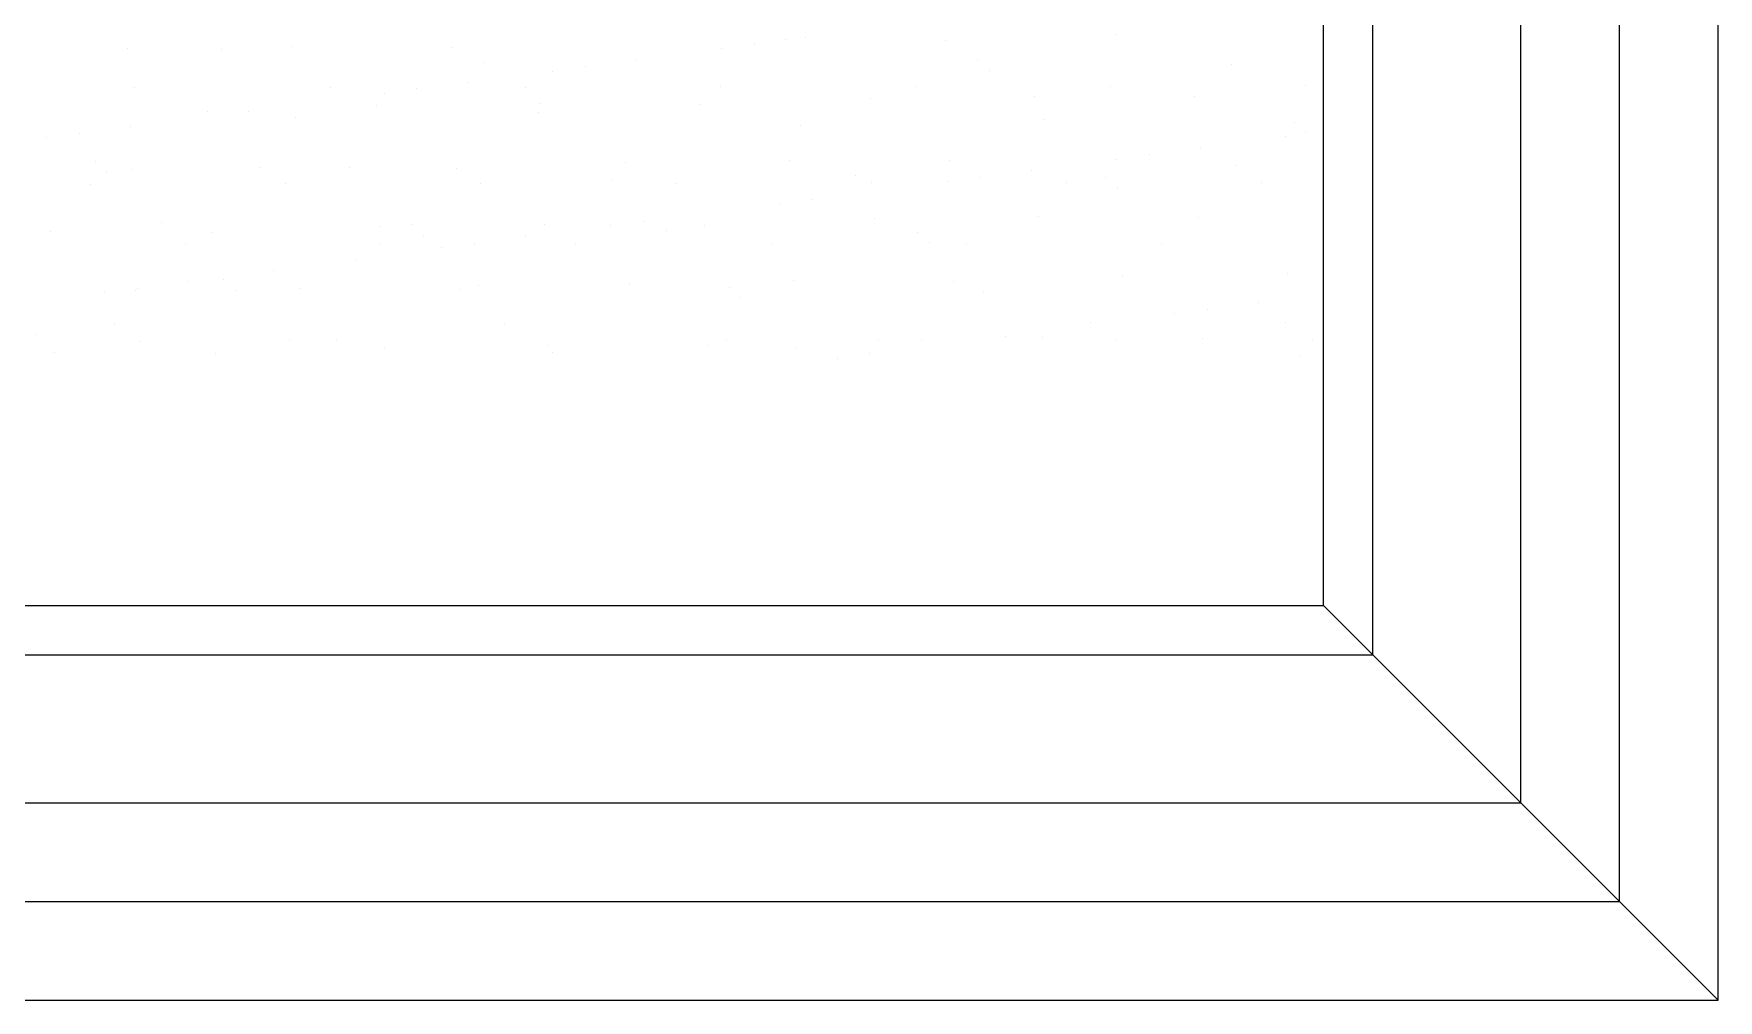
# Model space of a CAD drawing. Header units: inches. Extents: x 3 to 45, y 10.7 to 35.5.
# Drawn here: x 35.5044 to 35.7775, y 31.0979 to 31.2545 of the extents above; entities that cross this region are included whole.
import ezdxf

# ---------------------------------------------------------------- set-up
doc = ezdxf.new("R2010")
doc.units = ezdxf.units.IN
doc.header["$MEASUREMENT"] = 0
doc.layers.add('02', color=2, linetype='Continuous')
doc.layers.add('4', color=4, linetype='Continuous')

msp = doc.modelspace()

# ---------------------------------------------------------------- linework, layer by layer
at = {"layer": '02'}
for p, q in [((35.67973341931629, 31.25447203813379), (35.67973341931629, 31.25447203813379)), ((35.5196814368157, 31.25206560271177), (35.5196814368157, 31.25206560271177)), ((35.53487120823975, 31.25194928939887), (35.53487120823975, 31.25194928939887)), ((35.546276162486, 31.25240482512887), (35.546276162486, 31.25240482512887)), ((35.5722663529361, 31.25228017132754), (35.5722663529361, 31.25228017132754)), ((35.6159542731386, 31.25206932418947), (35.6159542731386, 31.25206932418947)), ((35.62124263994902, 31.25276555089654), (35.62124263994902, 31.25276555089654)), ((35.6263021537945, 31.2536080428326), (35.6263021537945, 31.2536080428326)), ((35.62950256535824, 31.25385299071054), (35.62950256535824, 31.25385299071054)), ((35.6522923442446, 31.25348338903128), (35.6522923442446, 31.25348338903128)), ((35.5773986467304, 31.24988406791086), (35.5773986467304, 31.24988406791086)), ((35.59389422833029, 31.24916506419682), (35.59389422833029, 31.24916506419682)), ((35.60215415373951, 31.25025250401082), (35.60215415373951, 31.25025250401082)), ((35.65743472938466, 31.25035250260403), (35.65743472938466, 31.25035250260403)), ((35.659307413842, 31.2486365034783), (35.659307413842, 31.2486365034783)), ((35.69868874246295, 31.2494541605192), (35.69868874246295, 31.2494541605192)), ((35.57480574212077, 31.2466520173111), (35.57480574212077, 31.2466520173111)), ((35.58860586140345, 31.24846883748974), (35.58860586140345, 31.24846883748974)), ((35.61576249437913, 31.24589705475224), (35.61576249437913, 31.24589705475224)), ((35.64740218919742, 31.245954542137), (35.64740218919742, 31.245954542137)), ((35.67904188401572, 31.24601202953632), (35.67904188401572, 31.24601202953632)), ((35.71068157883401, 31.24606951692109), (35.71068157883401, 31.24606951692109)), ((35.52084340992424, 31.24572459259794), (35.52084340992424, 31.24572459259794)), ((35.55248310474254, 31.24578207998271), (35.55248310474254, 31.24578207998271)), ((35.56125744978472, 31.24486835079002), (35.56125744978472, 31.24486835079002)), ((35.56654581671155, 31.2455645774971), (35.56654581671155, 31.2455645774971)), ((35.58412279956083, 31.24583956736747), (35.58412279956083, 31.24583956736747)), ((35.58660916436038, 31.24321816923471), (35.58660916436038, 31.24321816923471)), ((35.64004042988218, 31.2440821645359), (35.64004042988218, 31.2440821645359)), ((35.66663515566889, 31.244421386953), (35.66663515566889, 31.244421386953)), ((35.69262534611899, 31.24429673315167), (35.69262534611899, 31.24429673315167)), ((35.5325733636184, 31.24189029772966), (35.5325733636184, 31.24189029772966)), ((35.53919740509282, 31.24196409081192), (35.53919740509282, 31.24196409081192)), ((35.54685638867359, 31.2409668949767), (35.54685638867359, 31.2409668949767)), ((35.56001443869009, 31.24287894683217), (35.56001443869009, 31.24287894683217)), ((35.58623771729454, 31.24178455203215), (35.58623771729454, 31.24178455203215)), ((35.61259935481048, 31.24309351543339), (35.61259935481048, 31.24309351543339)), ((35.66814648440614, 31.24053698759959), (35.66814648440614, 31.24053698759959)), ((35.51184899347409, 31.2383636041122), (35.51184899347409, 31.2383636041122)), ((35.52010891888331, 31.2394510439262), (35.52010891888331, 31.2394510439262)), ((35.62876515578519, 31.23971933054414), (35.62876515578519, 31.23971933054414)), ((35.70736698828678, 31.2377982669495), (35.70736698828678, 31.2377982669495)), ((35.70880123843945, 31.24018776523731), (35.70880123843945, 31.24018776523731)), ((35.71067392289679, 31.23847176611158), (35.71067392289679, 31.23847176611158)), ((35.50656062654726, 31.23766737740512), (35.50656062654726, 31.23766737740512)), ((35.6935668690041, 31.23598144677085), (35.6935668690041, 31.23598144677085)), ((35.51444144615944, 31.23376572118282), (35.51444144615944, 31.23376572118282)), ((35.52032144925597, 31.23248907321973), (35.52032144925597, 31.23248907321973)), ((35.54098022413946, 31.23289602714791), (35.54098022413946, 31.23289602714791)), ((35.55569545923773, 31.23286737909799), (35.55569545923773, 31.23286737909799)), ((35.57290636549278, 31.2327036418355), (35.57290636549278, 31.2327036418355)), ((35.60034744056448, 31.23369229093801), (35.60034744056448, 31.23369229093801)), ((35.62694216623477, 31.23403151334056), (35.62694216623477, 31.23403151334056)), ((35.65293235668487, 31.23390685953924), (35.65293235668487, 31.23390685953924)), ((35.66621845738537, 31.23238096008568), (35.66621845738537, 31.23238096008568)), ((35.68001857666805, 31.23419778024978), (35.68001857666805, 31.23419778024978)), ((35.68530694359488, 31.23489400697141), (35.68530694359488, 31.23489400697141)), ((35.69917869823094, 31.23318346408628), (35.69917869823094, 31.23318346408628)), ((35.51362495787016, 31.23010905774568), (35.51362495787016, 31.23010905774568)), ((35.51631413050036, 31.23204972205709), (35.51631413050036, 31.23204972205709)), ((35.54526465268846, 31.23016654513045), (35.54526465268846, 31.23016654513045)), ((35.57690434750675, 31.23022403252977), (35.57690434750675, 31.23022403252977)), ((35.59822289772838, 31.23080215760998), (35.59822289772838, 31.23080215760998)), ((35.60854404232505, 31.23028151991453), (35.60854404232505, 31.23028151991453)), ((35.63760422634932, 31.23161981466543), (35.63760422634932, 31.23161981466543)), ((35.64018373714335, 31.2303390072993), (35.64018373714335, 31.2303390072993)), ((35.65267016504932, 31.2305972935646), (35.65267016504932, 31.2305972935646)), ((35.65795853197615, 31.23129352027168), (35.65795853197615, 31.23129352027168)), ((35.67182343196164, 31.23039649468406), (35.67182343196164, 31.23039649468406)), ((35.67825898038264, 31.23127059230315), (35.67825898038264, 31.23127059230315)), ((35.68013166483998, 31.22955459317742), (35.68013166483998, 31.22955459317742)), ((35.70346312666352, 31.23045398206883), (35.70346312666352, 31.23045398206883)), ((35.62532175343058, 31.22699680686488), (35.62532175343058, 31.22699680686488)), ((35.630610120241, 31.22769303357196), (35.630610120241, 31.22769303357196)), ((35.60326170862227, 31.22409254687223), (35.60326170862227, 31.22409254687223)), ((35.64068044243886, 31.22450563504386), (35.64068044243886, 31.22450563504386)), ((35.66727516810916, 31.2248448574464), (35.66727516810916, 31.2248448574464)), ((35.69326535867567, 31.22472020365963), (35.69326535867567, 31.22472020365963)), ((35.50722318560857, 31.22243842202439), (35.50722318560857, 31.22243842202439)), ((35.5251532010645, 31.22395020616382), (35.5251532010645, 31.22395020616382)), ((35.53321337617508, 31.22231376823762), (35.53321337617508, 31.22231376823762)), ((35.56065445113036, 31.22330241734013), (35.56065445113036, 31.22330241734013)), ((35.56580795509781, 31.2236009838161), (35.56580795509781, 31.2236009838161)), ((35.56768063955515, 31.22188498469037), (35.56768063955515, 31.22188498469037)), ((35.58417322241276, 31.22157949998651), (35.58417322241276, 31.22157949998651)), ((35.58724917691707, 31.22364163974267), (35.58724917691707, 31.22364163974267)), ((35.59797334181185, 31.22339632016515), (35.59797334181185, 31.22339632016515)), ((35.6070619681761, 31.22270264173126), (35.6070619681761, 31.22270264173126)), ((35.61323936736717, 31.22351698594135), (35.61323936736717, 31.22351698594135)), ((35.64771672220941, 31.22235341938354), (35.64771672220941, 31.22235341938354)), ((35.52904890057671, 31.22028292250612), (35.52904890057671, 31.22028292250612)), ((35.56068859539501, 31.22034040990544), (35.56068859539501, 31.22034040990544)), ((35.5706249300767, 31.21979583346543), (35.5706249300767, 31.21979583346543)), ((35.57591329700354, 31.22049206017251), (35.57591329700354, 31.22049206017251)), ((35.5923282902133, 31.2203978972902), (35.5923282902133, 31.2203978972902)), ((35.6239679850316, 31.22045538467497), (35.6239679850316, 31.22045538467497)), ((35.64958940666675, 31.22063742024325), (35.64958940666675, 31.22063742024325)), ((35.65560767984989, 31.22051287205973), (35.65560767984989, 31.22051287205973)), ((35.68724737466819, 31.2205703594445), (35.68724737466819, 31.2205703594445)), ((35.54327651845797, 31.2161953467657), (35.54327651845797, 31.2161953467657)), ((35.55682481079403, 31.21797901330133), (35.55682481079403, 31.21797901330133)), ((35.52121647376607, 31.21329108678761), (35.52121647376607, 31.21329108678761)), ((35.52947639917529, 31.21437852660161), (35.52947639917529, 31.21437852660161)), ((35.535265697041, 31.21468381088194), (35.535265697041, 31.21468381088194)), ((35.54755618748295, 31.21325176614478), (35.54755618748295, 31.21325176614478)), ((35.57354637804947, 31.21312711234346), (35.57354637804947, 31.21312711234346)), ((35.57651971011929, 31.21378546881165), (35.57651971011929, 31.21378546881165)), ((35.60098745312116, 31.21411576144597), (35.60098745312116, 31.21411576144597)), ((35.6171744641526, 31.21343624644938), (35.6171744641526, 31.21343624644938)), ((35.62758217879146, 31.21445498384852), (35.62758217879146, 31.21445498384852)), ((35.65357236924156, 31.21433033004719), (35.65357236924156, 31.21433033004719)), ((35.68101344431325, 31.2153189791497), (35.68101344431325, 31.2153189791497)), ((35.70760816998354, 31.2156582015668), (35.70760816998354, 31.2156582015668)), ((35.51592810683924, 31.21259486008053), (35.51592810683924, 31.21259486008053)), ((35.52096146181266, 31.21291254372769), (35.52096146181266, 31.21291254372769)), ((35.53713838149834, 31.2129678117562), (35.53713838149834, 31.2129678117562)), ((35.61904714860994, 31.21172024732364), (35.61904714860994, 31.21172024732364)), ((35.65842847723088, 31.21253790436454), (35.65842847723088, 31.21253790436454)), ((35.70293434929609, 31.21090892944627), (35.70293434929609, 31.21090892944627)), ((35.67574449406511, 31.2076843066097), (35.67574449406511, 31.2076843066097)), ((35.68938605696003, 31.20912526292519), (35.68938605696003, 31.20912526292519)), ((35.69467442388687, 31.20982148963227), (35.69467442388687, 31.20982148963227)), ((35.70738418888341, 31.20774179399446), (35.70738418888341, 31.20774179399446)), ((35.50472343898419, 31.20576663794778), (35.50472343898419, 31.20576663794778)), ((35.51754601997364, 31.20739686967132), (35.51754601997364, 31.20739686967132)), ((35.58082540961023, 31.2075118444554), (35.58082540961023, 31.2075118444554)), ((35.64132045499555, 31.20492910555182), (35.64132045499555, 31.20492910555182)), ((35.6620376453413, 31.20552477624001), (35.6620376453413, 31.20552477624001)), ((35.66791518066584, 31.20526832795436), (35.66791518066584, 31.20526832795436)), ((35.68002892261411, 31.20495482460679), (35.68002892261411, 31.20495482460679)), ((35.69390537111595, 31.20514367416759), (35.69390537111595, 31.20514367416759)), ((35.71166861743241, 31.20501231199156), (35.71166861743241, 31.20501231199156)), ((35.50786319816525, 31.20286189253234), (35.50786319816525, 31.20286189253234)), ((35.52183044852264, 31.20466738766841), (35.52183044852264, 31.20466738766841)), ((35.53385338861536, 31.20273723874557), (35.53385338861536, 31.20273723874557)), ((35.54597745206247, 31.20486829587749), (35.54597745206247, 31.20486829587749)), ((35.55347014334093, 31.20472487505318), (35.55347014334093, 31.20472487505318)), ((35.56129446368705, 31.20372588783353), (35.56129446368705, 31.20372588783353)), ((35.58788918947376, 31.20406511025063), (35.58788918947376, 31.20406511025063)), ((35.58850489043671, 31.20280307438948), (35.58850489043671, 31.20280307438948)), ((35.61387937992386, 31.20394045644931), (35.61387937992386, 31.20394045644931)), ((35.61674953297752, 31.20483984982271), (35.61674953297752, 31.20483984982271)), ((35.62788621917407, 31.20362073144493), (35.62788621917407, 31.20362073144493)), ((35.6399776006494, 31.20262051624737), (35.6399776006494, 31.20262051624737)), ((35.64838922779582, 31.20489733720747), (35.64838922779582, 31.20489733720747)), ((35.70979498628567, 31.20237316699782), (35.70979498628567, 31.20237316699782)), ((35.63468923372257, 31.20192428954029), (35.63468923372257, 31.20192428954029)), ((35.71352119253989, 31.16188015676012), (35.77752119255292, 31.09788015676164))]:
    msp.add_line(p, q, dxfattribs=at)
for points in [[(34.83352119253523, 31.1138801567649), (35.76152119260787, 31.1138801567649), (35.76152119260787, 31.80188015675954), (34.83352119253523, 31.80188015675954)], [(34.8495211925967, 31.1298801567536), (35.74552119254641, 31.1298801567536), (35.74552119254641, 31.78588015675628), (34.8495211925967, 31.78588015675628)], [(34.87352119257248, 31.15388015675849), (35.72152119257062, 31.15388015675849), (35.72152119257062, 31.76188015675139), (34.87352119257248, 31.76188015675139)], [(34.88152119260322, 31.16188015676012), (35.71352119253989, 31.16188015676012), (35.71352119253989, 31.75388015674976), (34.88152119260322, 31.75388015674976)]]:
    msp.add_lwpolyline(points, close=True, dxfattribs=at)
at = {"layer": '4'}
msp.add_lwpolyline([(34.81752119259018, 31.09788015676164), (35.77752119255292, 31.09788015676164), (35.77752119255292, 31.8178801567628), (34.81752119259018, 31.8178801567628)], close=True, dxfattribs=at)

doc.saveas('drawing.dxf')
